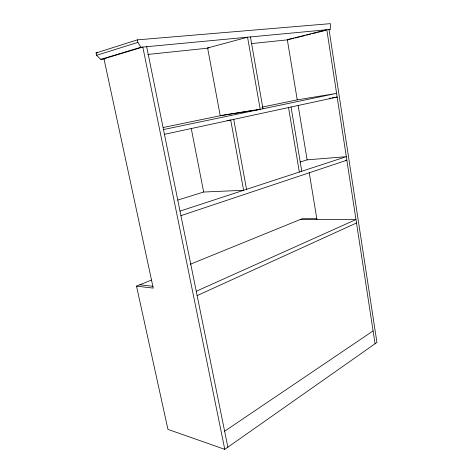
<?xml version="1.0" encoding="UTF-8"?>
<svg xmlns="http://www.w3.org/2000/svg" width="473" height="473" viewBox="0 0 473 473"><rect width="100%" height="100%" fill="white"/><g stroke="black" fill="none" stroke-linecap="round" stroke-linejoin="round"><path stroke-width="0.71" d="M328.7 29.787L330.13 29.432L330.651 25.542L330.361 23.65L137.359 39.862L96.066 52.964L96.575 55.3L100.779 59.367L104.45 58.983M151.431 280.075L136.514 286.147L167.956 429.389L224.781 449.35L376.934 342.446L329.031 29.533M224.628 431.222L373.096 330.917M197.14 295.607L356.506 222.972M196.26 291.256L355.98 219.543L300.113 219.549M190.306 264.247L302.158 218.715L316.786 218.697M180.934 215.653L346.863 160.223L345.414 160.335M180.012 211.106L346.319 156.675L307.119 159.856L300.065 162.044M96.575 55.3L137.874 42.393L140.865 47.247L330.13 29.432M177.712 200.097L203.656 192.026L243.619 190.288L230.706 120.03L227.075 120.574M100.779 59.367L140.865 47.247M136.514 286.147L153.246 288.116L103.977 58.782L142.816 47.063L224.781 449.35M207.606 47.974L247.562 37.201L260.203 109.346L220.241 115.737L207.606 47.974L209.042 47.826M261.924 107.146L297.239 99.868L287.324 39.661L326.808 29.746L375.071 343.753M293.798 38.366L287.324 39.661M295.211 38.011L299.439 36.953M300.846 36.598L305.073 35.54M306.48 35.185L310.708 34.127M312.121 33.772L316.348 32.714M317.755 32.359L325.507 30.42M164.45 134.326L337.154 97.06L332.058 97.876M163.487 129.567L336.593 93.382L297.239 99.868M163.232 127.491L223.008 115.17M223.735 115.051L254.977 110.049M256.431 109.819L260.061 109.233M329.143 98.343L330.597 98.106M103.977 58.782L105.243 58.646M147.742 54.454L207.907 48.163M251.198 43.634L288.625 39.72M96.066 52.964L97.533 52.822M139.837 284.793L152.945 286.295M137.359 39.862L137.874 42.393M146.689 46.703L227.862 447.186M191.216 128.224L203.656 192.026M233.733 119.373L246.528 189.336M250.436 36.935L262.97 108.772M288.542 107.548L299.338 172.048M291.066 107.004L301.774 171.256M298.167 105.52L307.119 159.856M309.218 172.61L316.945 219.549"/></g></svg>
